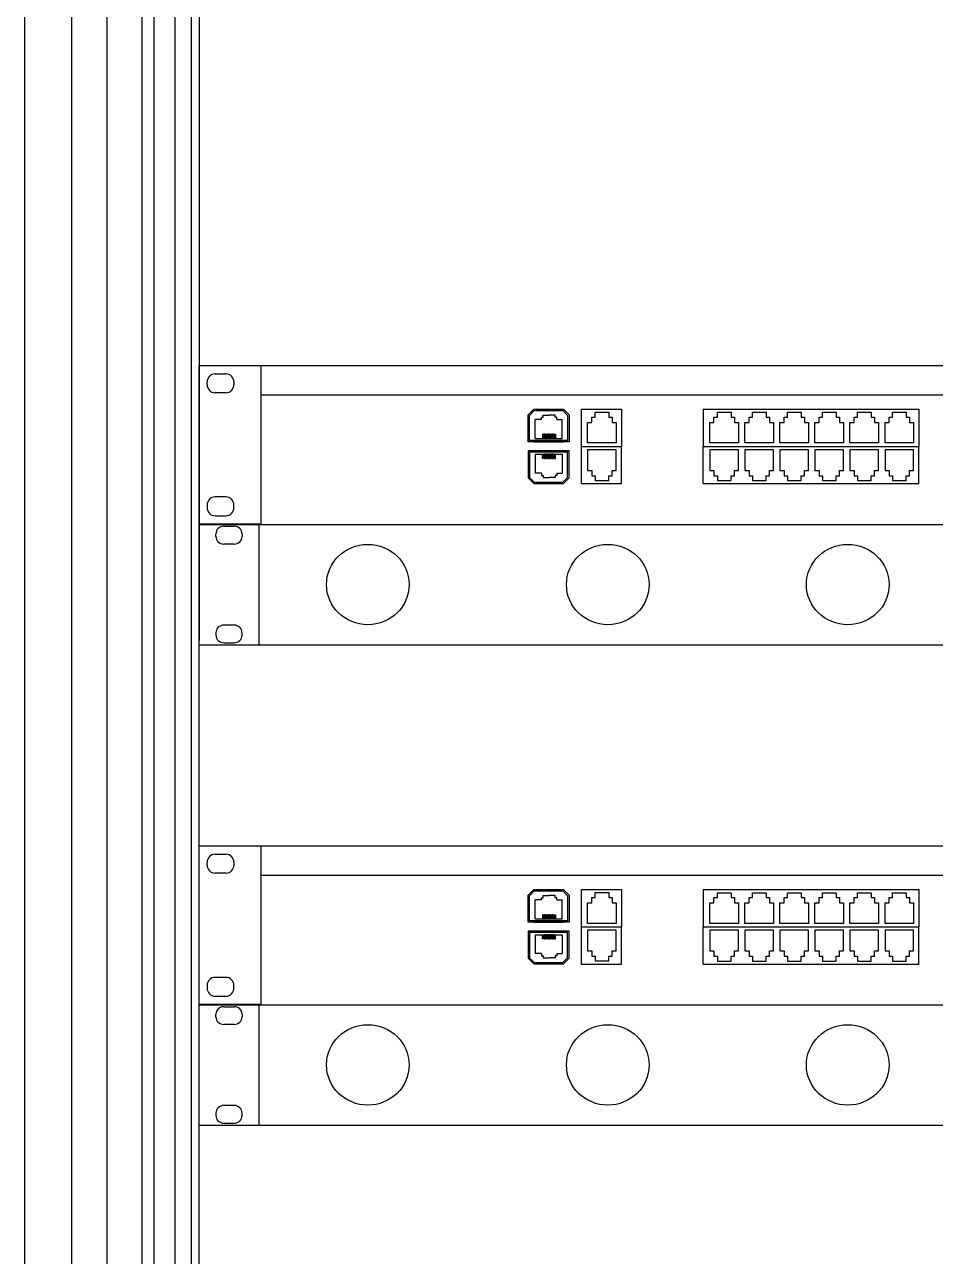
# Model space of a CAD drawing. Header units: millimetres. Extents: x 0 to 84100, y 0 to 59400.
# Drawn here: x 34274.7 to 34584.6, y 23830.9 to 24250.1 of the extents above; entities that cross this region are included whole.
import ezdxf

# ---------------------------------------------------------------- set-up
doc = ezdxf.new("R2010")
doc.units = ezdxf.units.MM
doc.header["$LTSCALE"] = 1000
doc.layers.add('SYM', color=3, linetype='Continuous')

# ---------------------------------------------------------------- blocks, each defined once
blk = doc.blocks.new('ST071')
for points in [[(-86.1, 30.12), (-85.93, 30.12), (-85.93, 31.28), (-86.1, 31.28)], [(-85.72, 30.12), (-85.55, 30.12), (-85.55, 31.28), (-85.72, 31.28)], [(-85.33, 30.12), (-85.17, 30.12), (-85.17, 31.28), (-85.33, 31.28)], [(-84.95, 30.12), (-84.78, 30.12), (-84.78, 31.28), (-84.95, 31.28)], [(-84.57, 30.12), (-84.4, 30.12), (-84.4, 31.28), (-84.57, 31.28)], [(-84.18, 30.12), (-84.02, 30.12), (-84.02, 31.28), (-84.18, 31.28)], [(-83.8, 30.12), (-83.63, 30.12), (-83.63, 31.28), (-83.8, 31.28)], [(-83.42, 30.12), (-83.25, 30.12), (-83.25, 31.28), (-83.42, 31.28)], [(-86.1, 25.6), (-85.93, 25.6), (-85.93, 24.44), (-86.1, 24.44)], [(-85.72, 25.6), (-85.55, 25.6), (-85.55, 24.44), (-85.72, 24.44)], [(-85.33, 25.6), (-85.17, 25.6), (-85.17, 24.44), (-85.33, 24.44)], [(-84.95, 25.6), (-84.78, 25.6), (-84.78, 24.44), (-84.95, 24.44)], [(-84.57, 25.6), (-84.4, 25.6), (-84.4, 24.44), (-84.57, 24.44)], [(-84.18, 25.6), (-84.02, 25.6), (-84.02, 24.44), (-84.18, 24.44)], [(-83.8, 25.6), (-83.63, 25.6), (-83.63, 24.44), (-83.8, 24.44)], [(-83.42, 25.6), (-83.25, 25.6), (-83.25, 24.44), (-83.42, 24.44)], [(-86.1, -106.14), (-85.93, -106.14), (-85.93, -104.98), (-86.1, -104.98)], [(-85.72, -106.14), (-85.55, -106.14), (-85.55, -104.98), (-85.72, -104.98)], [(-85.33, -106.14), (-85.17, -106.14), (-85.17, -104.98), (-85.33, -104.98)], [(-84.95, -106.14), (-84.78, -106.14), (-84.78, -104.98), (-84.95, -104.98)], [(-84.57, -106.14), (-84.4, -106.14), (-84.4, -104.98), (-84.57, -104.98)], [(-84.18, -106.14), (-84.02, -106.14), (-84.02, -104.98), (-84.18, -104.98)], [(-83.8, -106.14), (-83.63, -106.14), (-83.63, -104.98), (-83.8, -104.98)], [(-83.42, -106.14), (-83.25, -106.14), (-83.25, -104.98), (-83.42, -104.98)], [(-86.1, -110.65), (-85.93, -110.65), (-85.93, -111.81), (-86.1, -111.81)], [(-85.72, -110.65), (-85.55, -110.65), (-85.55, -111.81), (-85.72, -111.81)], [(-85.33, -110.65), (-85.17, -110.65), (-85.17, -111.81), (-85.33, -111.81)], [(-84.95, -110.65), (-84.78, -110.65), (-84.78, -111.81), (-84.95, -111.81)], [(-84.57, -110.65), (-84.4, -110.65), (-84.4, -111.81), (-84.57, -111.81)], [(-84.18, -110.65), (-84.02, -110.65), (-84.02, -111.81), (-84.18, -111.81)], [(-83.8, -110.65), (-83.63, -110.65), (-83.63, -111.81), (-83.8, -111.81)], [(-83.42, -110.65), (-83.25, -110.65), (-83.25, -111.81), (-83.42, -111.81)]]:
    blk.add_hatch(color=256).paths.add_polyline_path(points)
for p, q in [((-233.43, 495.16), (-233.43, -421.96)), ((-220.12, 495.16), (-220.12, -421.96)), ((-200.15, 495.16), (-200.15, -421.96)), ((-183.89, 495.05), (-184.02, -409.31)), ((-210.14, 461.89), (-210.14, -421.96)), ((-196.83, 449.24), (-196.83, -409.31)), ((-190.84, 449.24), (-190.84, -409.31)), ((-186.18, 449.24), (-186.18, -409.31)), ((-166.45, 50.7), (-183.98, 50.7)), ((-183.98, 50.7), (-183.98, 5.9)), ((166.5, 50.7), (-166.45, 50.7)), ((-166.45, 50.7), (-166.45, 5.74)), ((-181.69, 45.36), (-181.69, 46.12)), ((-179.4, 48.41), (-176.36, 48.41)), ((-174.07, 46.12), (-174.07, 45.36)), ((-176.36, 43.08), (-179.4, 43.08)), ((-166.47, 42.5, 161.01), (166.52, 42.5, 161.01)), ((-89.05, 38.4), (-90.6, 36.81)), ((-90.6, 29.14), (-90.6, 36.81)), ((-88.88, 38.01), (-90.21, 36.65)), ((-90.21, 29.53), (-90.21, 36.65)), ((-89.05, 38.4), (-80.59, 38.4)), ((-88.88, 38.01), (-80.76, 38.01)), ((-86.83, 35.48), (-88.65, 35.48)), ((-88.65, 30.12), (-88.65, 35.48)), ((-86.83, 35.48), (-86.83, 36.1)), ((-86.83, 36.1), (-86.37, 36.1)), ((-86.37, 36.1), (-86.37, 36.71)), ((-86.37, 36.71), (-84.68, 36.71)), ((-82.98, 36.71), (-84.68, 36.71)), ((-82.98, 36.1), (-82.98, 36.71)), ((-82.52, 36.1), (-82.98, 36.1)), ((-82.52, 35.48), (-82.52, 36.1)), ((-82.52, 35.48), (-80.99, 35.48)), ((-80.99, 30.12), (-80.99, 35.48)), ((-80.76, 38.01), (-79.43, 36.65)), ((-80.59, 38.4), (-79.04, 36.81)), ((-79.43, 36.65), (-79.43, 29.53)), ((-79.04, 36.81), (-79.04, 29.14)), ((-75.53, 38.39), (-64.15, 38.39)), ((-75.53, 17.29), (-75.53, 38.39)), ((-72.6, 36.18), (-71.63, 36.18)), ((-72.6, 34.63), (-72.6, 36.18)), ((-71.63, 36.18), (-71.63, 37.53)), ((-71.63, 37.53), (-67.77, 37.53)), ((-67.77, 37.53), (-67.77, 36.18)), ((-67.77, 36.18), (-66.8, 36.18)), ((-66.8, 36.18), (-66.8, 34.63)), ((-64.15, 38.39), (-64.15, 27.84)), ((-41, 38.38), (20.19, 38.38)), ((-41, 38.38), (-41, 27.84)), ((-37.93, 34.63), (-37.93, 36.17)), ((-37.93, 36.17), (-36.96, 36.17)), ((-36.96, 37.53), (-33.09, 37.53)), ((-36.96, 36.17), (-36.96, 37.53)), ((-33.09, 37.53), (-33.09, 36.17)), ((-33.09, 36.17), (-32.12, 36.17)), ((-32.12, 36.17), (-32.12, 34.63)), ((-27.99, 36.17), (-27.02, 36.17)), ((-27.99, 34.63), (-27.99, 36.17)), ((-27.02, 36.17), (-27.02, 37.53)), ((-27.02, 37.53), (-23.16, 37.53)), ((-23.16, 37.53), (-23.16, 36.17)), ((-23.16, 36.17), (-22.19, 36.17)), ((-22.19, 36.17), (-22.19, 34.63)), ((-18.06, 34.63), (-18.06, 36.17)), ((-18.06, 36.17), (-17.09, 36.17)), ((-17.09, 37.53), (-13.22, 37.53)), ((-17.09, 36.17), (-17.09, 37.53)), ((-13.22, 37.53), (-13.22, 36.17)), ((-13.22, 36.17), (-12.26, 36.17)), ((-12.26, 36.17), (-12.26, 34.63)), ((-8.12, 34.63), (-8.12, 36.17)), ((-8.12, 36.17), (-7.16, 36.17)), ((-7.16, 37.53), (-3.29, 37.53)), ((-7.16, 36.17), (-7.16, 37.53)), ((-3.29, 37.53), (-3.29, 36.17)), ((-3.29, 36.17), (-2.32, 36.17)), ((-2.32, 36.17), (-2.32, 34.63)), ((1.81, 34.63), (1.81, 36.17)), ((1.81, 36.17), (2.78, 36.17)), ((2.78, 36.17), (2.78, 37.53)), ((2.78, 37.53), (6.65, 37.53)), ((6.65, 37.53), (6.65, 36.17)), ((6.65, 36.17), (7.61, 36.17)), ((7.61, 36.17), (7.61, 34.63)), ((11.75, 36.17), (12.71, 36.17)), ((11.75, 34.63), (11.75, 36.17)), ((12.71, 36.17), (12.71, 37.53)), ((12.71, 37.53), (16.58, 37.53)), ((16.58, 37.53), (16.58, 36.17)), ((16.58, 36.17), (17.55, 36.17)), ((17.55, 36.17), (17.55, 34.63)), ((20.19, 38.38), (20.19, 27.84)), ((-73.76, 28.83), (-73.76, 34.63)), ((-73.76, 34.63), (-72.6, 34.63)), ((-66.8, 34.63), (-65.64, 34.63)), ((-65.64, 34.63), (-65.64, 28.83)), ((-39.09, 28.82), (-39.09, 34.63)), ((-39.09, 34.63), (-37.93, 34.63)), ((-32.12, 34.63), (-30.96, 34.63)), ((-30.96, 34.63), (-30.96, 28.82)), ((-29.15, 34.63), (-27.99, 34.63)), ((-29.15, 28.82), (-29.15, 34.63)), ((-22.19, 34.63), (-21.03, 34.63)), ((-21.03, 34.63), (-21.03, 28.82)), ((-19.22, 34.63), (-18.06, 34.63)), ((-19.22, 28.82), (-19.22, 34.63)), ((-12.26, 34.63), (-11.1, 34.63)), ((-11.1, 34.63), (-11.1, 28.82)), ((-9.28, 28.82), (-9.28, 34.63)), ((-9.28, 34.63), (-8.12, 34.63)), ((-2.32, 34.63), (-1.16, 34.63)), ((-1.16, 34.63), (-1.16, 28.82)), ((0.65, 34.63), (1.81, 34.63)), ((0.65, 28.82), (0.65, 34.63)), ((7.61, 34.63), (8.77, 34.63)), ((8.77, 34.63), (8.77, 28.82)), ((10.59, 28.82), (10.59, 34.63)), ((10.59, 34.63), (11.75, 34.63)), ((17.55, 34.63), (18.71, 34.63)), ((18.71, 34.63), (18.71, 28.82)), ((-79.04, 29.14), (-90.6, 29.14)), ((-79.43, 29.53), (-90.21, 29.53)), ((-89.05, 29.14), (-80.59, 29.14)), ((-88.65, 30.12), (-80.99, 30.12)), ((-86.51, 31.28), (-86.51, 30.12)), ((-86.29, 31.28), (-86.51, 31.28)), ((-86.51, 30.12), (-82.84, 30.12)), ((-86.29, 31.28), (-86.29, 30.34)), ((-86.13, 31.28), (-86.13, 30.34)), ((-85.91, 31.28), (-86.13, 31.28)), ((-86.1, 31.28), (-85.93, 31.28)), ((-86.1, 30.12), (-86.1, 31.28)), ((-85.93, 30.12), (-86.1, 30.12)), ((-85.93, 31.28), (-85.93, 30.12)), ((-85.91, 31.28), (-85.91, 30.34)), ((-85.75, 31.28), (-85.75, 30.34)), ((-85.52, 31.28), (-85.75, 31.28)), ((-85.72, 31.28), (-85.55, 31.28)), ((-85.72, 30.12), (-85.72, 31.28)), ((-85.55, 30.12), (-85.72, 30.12)), ((-85.55, 31.28), (-85.55, 30.12)), ((-85.52, 31.28), (-85.52, 30.34)), ((-85.36, 31.28), (-85.36, 30.34)), ((-85.14, 31.28), (-85.36, 31.28)), ((-85.33, 31.28), (-85.17, 31.28)), ((-85.33, 30.12), (-85.33, 31.28)), ((-85.17, 30.12), (-85.33, 30.12)), ((-85.17, 31.28), (-85.17, 30.12)), ((-85.14, 31.28), (-85.14, 30.34)), ((-84.98, 31.28), (-84.98, 30.34)), ((-84.75, 31.28), (-84.98, 31.28)), ((-84.95, 31.28), (-84.78, 31.28)), ((-84.95, 30.12), (-84.95, 31.28)), ((-84.78, 30.12), (-84.95, 30.12)), ((-84.78, 31.28), (-84.78, 30.12)), ((-84.75, 31.28), (-84.75, 30.34)), ((-84.6, 31.28), (-84.6, 30.34)), ((-84.37, 31.28), (-84.6, 31.28)), ((-84.57, 31.28), (-84.4, 31.28)), ((-84.57, 30.12), (-84.57, 31.28)), ((-84.4, 30.12), (-84.57, 30.12)), ((-84.4, 31.28), (-84.4, 30.12)), ((-84.37, 31.28), (-84.37, 30.34)), ((-84.21, 31.28), (-84.21, 30.34)), ((-83.99, 31.28), (-84.21, 31.28)), ((-84.18, 31.28), (-84.02, 31.28)), ((-84.18, 30.12), (-84.18, 31.28)), ((-84.02, 30.12), (-84.18, 30.12)), ((-84.02, 31.28), (-84.02, 30.12)), ((-83.99, 31.28), (-83.99, 30.34)), ((-83.83, 31.28), (-83.83, 30.34)), ((-83.6, 31.28), (-83.83, 31.28)), ((-83.8, 31.28), (-83.63, 31.28)), ((-83.8, 30.12), (-83.8, 31.28)), ((-83.63, 30.12), (-83.8, 30.12)), ((-83.63, 31.28), (-83.63, 30.12)), ((-83.6, 31.28), (-83.6, 30.34)), ((-83.44, 31.28), (-83.44, 30.34)), ((-83.22, 31.28), (-83.44, 31.28)), ((-83.42, 31.28), (-83.25, 31.28)), ((-83.42, 30.12), (-83.42, 31.28)), ((-83.25, 30.12), (-83.42, 30.12)), ((-83.25, 31.28), (-83.25, 30.12)), ((-83.22, 31.28), (-83.22, 30.34)), ((-83.06, 31.28), (-83.06, 30.34)), ((-83.06, 31.28), (-82.84, 31.28)), ((-82.84, 31.28), (-82.84, 30.12)), ((-65.64, 28.83), (-73.76, 28.83)), ((-30.96, 28.82), (-39.09, 28.82)), ((-21.03, 28.82), (-29.15, 28.82)), ((-11.1, 28.82), (-19.22, 28.82)), ((-1.16, 28.82), (-9.28, 28.82)), ((8.77, 28.82), (0.65, 28.82)), ((18.71, 28.82), (10.59, 28.82)), ((-79.04, 26.57), (-90.6, 26.57)), ((-90.6, 26.57), (-90.6, 18.91)), ((-79.43, 26.18), (-90.21, 26.18)), ((-90.21, 26.18), (-90.21, 19.07)), ((-88.65, 25.6), (-80.99, 25.6)), ((-88.65, 25.6), (-88.65, 20.24)), ((-86.51, 24.44), (-86.51, 25.6)), ((-86.51, 25.6), (-82.84, 25.6)), ((-86.29, 24.44), (-86.29, 25.38)), ((-86.13, 24.44), (-86.13, 25.38)), ((-85.93, 25.6), (-86.1, 25.6)), ((-86.1, 25.6), (-86.1, 24.44)), ((-85.93, 24.44), (-85.93, 25.6)), ((-85.91, 24.44), (-85.91, 25.38)), ((-85.75, 24.44), (-85.75, 25.38)), ((-85.55, 25.6), (-85.72, 25.6)), ((-85.72, 25.6), (-85.72, 24.44)), ((-85.55, 24.44), (-85.55, 25.6)), ((-85.52, 24.44), (-85.52, 25.38)), ((-85.36, 24.44), (-85.36, 25.38)), ((-85.17, 25.6), (-85.33, 25.6)), ((-85.33, 25.6), (-85.33, 24.44)), ((-85.17, 24.44), (-85.17, 25.6)), ((-85.14, 24.44), (-85.14, 25.38)), ((-84.98, 24.44), (-84.98, 25.38)), ((-84.78, 25.6), (-84.95, 25.6)), ((-84.95, 25.6), (-84.95, 24.44)), ((-84.78, 24.44), (-84.78, 25.6)), ((-84.75, 24.44), (-84.75, 25.38)), ((-84.6, 24.44), (-84.6, 25.38)), ((-84.4, 25.6), (-84.57, 25.6)), ((-84.57, 25.6), (-84.57, 24.44)), ((-84.4, 24.44), (-84.4, 25.6)), ((-84.37, 24.44), (-84.37, 25.38)), ((-84.21, 24.44), (-84.21, 25.38)), ((-84.02, 25.6), (-84.18, 25.6)), ((-84.18, 25.6), (-84.18, 24.44)), ((-84.02, 24.44), (-84.02, 25.6)), ((-83.99, 24.44), (-83.99, 25.38)), ((-83.83, 24.44), (-83.83, 25.38)), ((-83.63, 25.6), (-83.8, 25.6)), ((-83.8, 25.6), (-83.8, 24.44)), ((-83.63, 24.44), (-83.63, 25.6)), ((-83.6, 24.44), (-83.6, 25.38)), ((-83.44, 24.44), (-83.44, 25.38)), ((-83.25, 25.6), (-83.42, 25.6)), ((-83.42, 25.6), (-83.42, 24.44)), ((-83.25, 24.44), (-83.25, 25.6)), ((-83.22, 24.44), (-83.22, 25.38)), ((-83.06, 24.44), (-83.06, 25.38)), ((-82.84, 24.44), (-82.84, 25.6)), ((-80.99, 25.6), (-80.99, 20.24)), ((-79.43, 19.07), (-79.43, 26.18)), ((-79.04, 18.91), (-79.04, 26.57)), ((-75.53, 27.84), (-64.15, 27.84)), ((-65.64, 26.86), (-73.76, 26.86)), ((-73.76, 26.86), (-73.76, 21.05)), ((-65.64, 21.05), (-65.64, 26.86)), ((-64.15, 17.29), (-64.15, 27.84)), ((-41, 27.84), (20.19, 27.84)), ((-41, 17.29), (-41, 27.84)), ((-41, 27.84), (20.19, 27.84)), ((-30.96, 26.85), (-39.09, 26.85)), ((-39.09, 26.85), (-39.09, 21.05)), ((-30.96, 21.05), (-30.96, 26.85)), ((-21.03, 26.85), (-29.15, 26.85)), ((-29.15, 26.85), (-29.15, 21.05)), ((-21.03, 21.05), (-21.03, 26.85)), ((-11.1, 26.85), (-19.22, 26.85)), ((-19.22, 26.85), (-19.22, 21.05)), ((-11.1, 21.05), (-11.1, 26.85)), ((-1.16, 26.85), (-9.28, 26.85)), ((-9.28, 26.85), (-9.28, 21.05)), ((-1.16, 21.05), (-1.16, 26.85)), ((8.77, 26.85), (0.65, 26.85)), ((0.65, 26.85), (0.65, 21.05)), ((8.77, 21.05), (8.77, 26.85)), ((18.71, 26.85), (10.59, 26.85)), ((10.59, 26.85), (10.59, 21.05)), ((18.71, 21.05), (18.71, 26.85)), ((20.19, 17.29), (20.19, 27.84)), ((-86.29, 24.44), (-86.51, 24.44)), ((-85.91, 24.44), (-86.13, 24.44)), ((-86.1, 24.44), (-85.93, 24.44)), ((-85.52, 24.44), (-85.75, 24.44)), ((-85.72, 24.44), (-85.55, 24.44)), ((-85.14, 24.44), (-85.36, 24.44)), ((-85.33, 24.44), (-85.17, 24.44)), ((-84.75, 24.44), (-84.98, 24.44)), ((-84.95, 24.44), (-84.78, 24.44)), ((-84.37, 24.44), (-84.6, 24.44)), ((-84.57, 24.44), (-84.4, 24.44)), ((-83.99, 24.44), (-84.21, 24.44)), ((-84.18, 24.44), (-84.02, 24.44)), ((-83.6, 24.44), (-83.83, 24.44)), ((-83.8, 24.44), (-83.63, 24.44)), ((-83.22, 24.44), (-83.44, 24.44)), ((-83.42, 24.44), (-83.25, 24.44)), ((-83.06, 24.44), (-82.84, 24.44)), ((-73.76, 21.05), (-72.6, 21.05)), ((-72.6, 21.05), (-72.6, 19.5)), ((-66.8, 19.5), (-66.8, 21.05)), ((-66.8, 21.05), (-65.64, 21.05)), ((-39.09, 21.05), (-37.93, 21.05)), ((-37.93, 21.05), (-37.93, 19.5)), ((-32.12, 21.05), (-30.96, 21.05)), ((-32.12, 19.5), (-32.12, 21.05)), ((-29.15, 21.05), (-27.99, 21.05)), ((-27.99, 21.05), (-27.99, 19.5)), ((-22.19, 19.5), (-22.19, 21.05)), ((-22.19, 21.05), (-21.03, 21.05)), ((-19.22, 21.05), (-18.06, 21.05)), ((-18.06, 21.05), (-18.06, 19.5)), ((-12.26, 19.5), (-12.26, 21.05)), ((-12.26, 21.05), (-11.1, 21.05)), ((-9.28, 21.05), (-8.12, 21.05)), ((-8.12, 21.05), (-8.12, 19.5)), ((-2.32, 21.05), (-1.16, 21.05)), ((-2.32, 19.5), (-2.32, 21.05)), ((0.65, 21.05), (1.81, 21.05)), ((1.81, 21.05), (1.81, 19.5)), ((7.61, 19.5), (7.61, 21.05)), ((7.61, 21.05), (8.77, 21.05)), ((10.59, 21.05), (11.75, 21.05)), ((11.75, 21.05), (11.75, 19.5)), ((17.55, 19.5), (17.55, 21.05)), ((17.55, 21.05), (18.71, 21.05)), ((-89.05, 17.32), (-90.6, 18.91)), ((-88.88, 17.71), (-90.21, 19.07)), ((-88.88, 17.71), (-80.76, 17.71)), ((-86.83, 20.24), (-88.65, 20.24)), ((-86.83, 20.24), (-86.83, 19.62)), ((-86.83, 19.62), (-86.37, 19.62)), ((-86.37, 19.62), (-86.37, 19.01)), ((-86.37, 19.01), (-84.68, 19.01)), ((-82.98, 19.01), (-84.68, 19.01)), ((-82.98, 19.62), (-82.98, 19.01)), ((-82.52, 19.62), (-82.98, 19.62)), ((-82.52, 20.24), (-82.52, 19.62)), ((-82.52, 20.24), (-80.99, 20.24)), ((-80.76, 17.71), (-79.43, 19.07)), ((-80.59, 17.32), (-79.04, 18.91)), ((-72.6, 19.5), (-71.63, 19.5)), ((-71.63, 19.5), (-71.63, 18.15)), ((-71.63, 18.15), (-67.77, 18.15)), ((-67.77, 19.5), (-66.8, 19.5)), ((-67.77, 18.15), (-67.77, 19.5)), ((-37.93, 19.5), (-36.96, 19.5)), ((-36.96, 19.5), (-36.96, 18.15)), ((-36.96, 18.15), (-33.09, 18.15)), ((-33.09, 18.15), (-33.09, 19.5)), ((-33.09, 19.5), (-32.12, 19.5)), ((-27.99, 19.5), (-27.02, 19.5)), ((-27.02, 19.5), (-27.02, 18.15)), ((-27.02, 18.15), (-23.16, 18.15)), ((-23.16, 18.15), (-23.16, 19.5)), ((-23.16, 19.5), (-22.19, 19.5)), ((-18.06, 19.5), (-17.09, 19.5)), ((-17.09, 19.5), (-17.09, 18.15)), ((-17.09, 18.15), (-13.22, 18.15)), ((-13.22, 18.15), (-13.22, 19.5)), ((-13.22, 19.5), (-12.26, 19.5)), ((-8.12, 19.5), (-7.16, 19.5)), ((-7.16, 19.5), (-7.16, 18.15)), ((-7.16, 18.15), (-3.29, 18.15)), ((-3.29, 18.15), (-3.29, 19.5)), ((-3.29, 19.5), (-2.32, 19.5)), ((1.81, 19.5), (2.78, 19.5)), ((2.78, 19.5), (2.78, 18.15)), ((2.78, 18.15), (6.65, 18.15)), ((6.65, 19.5), (7.61, 19.5)), ((6.65, 18.15), (6.65, 19.5)), ((11.75, 19.5), (12.71, 19.5)), ((12.71, 19.5), (12.71, 18.15)), ((12.71, 18.15), (16.58, 18.15)), ((16.58, 19.5), (17.55, 19.5)), ((16.58, 18.15), (16.58, 19.5)), ((-89.05, 17.32), (-80.59, 17.32)), ((-75.53, 17.29), (-64.15, 17.29)), ((-41, 17.29), (20.19, 17.29)), ((-181.69, 11.23), (-181.69, 10.47)), ((-176.36, 13.51), (-179.4, 13.51)), ((-174.07, 10.47), (-174.07, 11.23)), ((-179.4, 8.18), (-176.36, 8.18)), ((-184.02, 5.74), (183.98, 5.74)), ((-184.02, 5.74), (-184.02, -28.41)), ((-183.98, 5.9), (-166.45, 5.9)), ((-176.96, 5.19), (-174, 5.19)), ((-167.01, 5.74), (-167.01, -28.41)), ((-166.45, 5.74), (166.5, 5.74)), ((-179.17, 2.31), (-179.17, 3.03)), ((-174, 0.16), (-176.96, 0.16)), ((-171.78, 3.03), (-171.78, 2.31)), ((-174, -22.83), (-176.96, -22.83)), ((-179.17, -24.99), (-179.17, -25.7)), ((-176.96, -27.86), (-174, -27.86)), ((-171.78, -25.7), (-171.78, -24.99)), ((-184.02, -28.41), (183.98, -28.41)), ((-166.45, -85.56), (-183.98, -85.56)), ((-183.98, -85.56), (-183.98, -130.36)), ((166.5, -85.56), (-166.45, -85.56)), ((-166.45, -85.56), (-166.45, -130.51)), ((-181.69, -90.89), (-181.69, -90.13)), ((-179.4, -87.84), (-176.36, -87.84)), ((-174.07, -90.13), (-174.07, -90.89)), ((-176.36, -93.18), (-179.4, -93.18)), ((-166.47, -93.76, 161.01), (166.52, -93.76, 161.01)), ((-89.05, -97.85), (-90.6, -99.45)), ((-90.6, -107.11), (-90.6, -99.45)), ((-88.88, -98.24), (-90.21, -99.6)), ((-90.21, -106.72), (-90.21, -99.6)), ((-89.05, -97.85), (-80.59, -97.85)), ((-88.88, -98.24), (-80.76, -98.24)), ((-86.83, -100.77), (-88.65, -100.77)), ((-88.65, -106.14), (-88.65, -100.77)), ((-86.83, -100.77), (-86.83, -100.16)), ((-86.83, -100.16), (-86.37, -100.16)), ((-86.37, -100.16), (-86.37, -99.55)), ((-86.37, -99.55), (-84.68, -99.55)), ((-82.98, -99.55), (-84.68, -99.55)), ((-82.98, -100.16), (-82.98, -99.55)), ((-82.52, -100.16), (-82.98, -100.16)), ((-82.52, -100.77), (-82.52, -100.16)), ((-82.52, -100.77), (-80.99, -100.77)), ((-80.99, -106.14), (-80.99, -100.77)), ((-80.76, -98.24), (-79.43, -99.6)), ((-80.59, -97.85), (-79.04, -99.45)), ((-79.43, -99.6), (-79.43, -106.72)), ((-79.04, -99.45), (-79.04, -107.11)), ((-75.53, -97.87), (-64.15, -97.87)), ((-75.53, -118.96), (-75.53, -97.87)), ((-72.6, -100.08), (-71.63, -100.08)), ((-72.6, -101.62), (-72.6, -100.08)), ((-71.63, -100.08), (-71.63, -98.72)), ((-71.63, -98.72), (-67.77, -98.72)), ((-67.77, -98.72), (-67.77, -100.08)), ((-67.77, -100.08), (-66.8, -100.08)), ((-66.8, -100.08), (-66.8, -101.62)), ((-64.15, -97.87), (-64.15, -108.41)), ((-41, -97.87), (20.19, -97.87)), ((-41, -97.87), (-41, -108.42)), ((-37.93, -101.63), (-37.93, -100.08)), ((-37.93, -100.08), (-36.96, -100.08)), ((-36.96, -98.73), (-33.09, -98.73)), ((-36.96, -100.08), (-36.96, -98.73)), ((-33.09, -98.73), (-33.09, -100.08)), ((-33.09, -100.08), (-32.12, -100.08)), ((-32.12, -100.08), (-32.12, -101.63)), ((-27.99, -100.08), (-27.02, -100.08)), ((-27.99, -101.63), (-27.99, -100.08)), ((-27.02, -100.08), (-27.02, -98.73)), ((-27.02, -98.73), (-23.16, -98.73)), ((-23.16, -98.73), (-23.16, -100.08)), ((-23.16, -100.08), (-22.19, -100.08)), ((-22.19, -100.08), (-22.19, -101.63)), ((-18.06, -101.63), (-18.06, -100.08)), ((-18.06, -100.08), (-17.09, -100.08)), ((-17.09, -98.73), (-13.22, -98.73)), ((-17.09, -100.08), (-17.09, -98.73)), ((-13.22, -98.73), (-13.22, -100.08)), ((-13.22, -100.08), (-12.26, -100.08)), ((-12.26, -100.08), (-12.26, -101.63)), ((-8.12, -101.63), (-8.12, -100.08)), ((-8.12, -100.08), (-7.16, -100.08)), ((-7.16, -98.73), (-3.29, -98.73)), ((-7.16, -100.08), (-7.16, -98.73)), ((-3.29, -98.73), (-3.29, -100.08)), ((-3.29, -100.08), (-2.32, -100.08)), ((-2.32, -100.08), (-2.32, -101.63)), ((1.81, -101.63), (1.81, -100.08)), ((1.81, -100.08), (2.78, -100.08)), ((2.78, -100.08), (2.78, -98.73)), ((2.78, -98.73), (6.65, -98.73)), ((6.65, -98.73), (6.65, -100.08)), ((6.65, -100.08), (7.61, -100.08)), ((7.61, -100.08), (7.61, -101.63)), ((11.75, -100.08), (12.71, -100.08)), ((11.75, -101.63), (11.75, -100.08)), ((12.71, -100.08), (12.71, -98.73)), ((12.71, -98.73), (16.58, -98.73)), ((16.58, -98.73), (16.58, -100.08)), ((16.58, -100.08), (17.55, -100.08)), ((17.55, -100.08), (17.55, -101.63)), ((20.19, -97.87), (20.19, -108.42)), ((-73.76, -107.43), (-73.76, -101.62)), ((-73.76, -101.62), (-72.6, -101.62)), ((-66.8, -101.62), (-65.64, -101.62)), ((-65.64, -101.62), (-65.64, -107.43)), ((-39.09, -107.43), (-39.09, -101.63)), ((-39.09, -101.63), (-37.93, -101.63)), ((-32.12, -101.63), (-30.96, -101.63)), ((-30.96, -101.63), (-30.96, -107.43)), ((-29.15, -101.63), (-27.99, -101.63)), ((-29.15, -107.43), (-29.15, -101.63)), ((-22.19, -101.63), (-21.03, -101.63)), ((-21.03, -101.63), (-21.03, -107.43)), ((-19.22, -101.63), (-18.06, -101.63)), ((-19.22, -107.43), (-19.22, -101.63)), ((-12.26, -101.63), (-11.1, -101.63)), ((-11.1, -101.63), (-11.1, -107.43)), ((-9.28, -107.43), (-9.28, -101.63)), ((-9.28, -101.63), (-8.12, -101.63)), ((-2.32, -101.63), (-1.16, -101.63)), ((-1.16, -101.63), (-1.16, -107.43)), ((0.65, -101.63), (1.81, -101.63)), ((0.65, -107.43), (0.65, -101.63)), ((7.61, -101.63), (8.77, -101.63)), ((8.77, -101.63), (8.77, -107.43)), ((10.59, -107.43), (10.59, -101.63)), ((10.59, -101.63), (11.75, -101.63)), ((17.55, -101.63), (18.71, -101.63)), ((18.71, -101.63), (18.71, -107.43)), ((-79.04, -107.11), (-90.6, -107.11)), ((-79.43, -106.72), (-90.21, -106.72)), ((-89.05, -107.11), (-80.59, -107.11)), ((-88.65, -106.14), (-80.99, -106.14)), ((-86.51, -104.98), (-86.51, -106.14)), ((-86.29, -104.98), (-86.51, -104.98)), ((-86.51, -106.14), (-82.84, -106.14)), ((-86.29, -104.98), (-86.29, -105.91)), ((-86.13, -104.98), (-86.13, -105.91)), ((-85.91, -104.98), (-86.13, -104.98)), ((-86.1, -104.98), (-85.93, -104.98)), ((-86.1, -106.14), (-86.1, -104.98)), ((-85.93, -106.14), (-86.1, -106.14)), ((-85.93, -104.98), (-85.93, -106.14)), ((-85.91, -104.98), (-85.91, -105.91)), ((-85.75, -104.98), (-85.75, -105.91)), ((-85.52, -104.98), (-85.75, -104.98)), ((-85.72, -104.98), (-85.55, -104.98)), ((-85.72, -106.14), (-85.72, -104.98)), ((-85.55, -106.14), (-85.72, -106.14)), ((-85.55, -104.98), (-85.55, -106.14)), ((-85.52, -104.98), (-85.52, -105.91)), ((-85.36, -104.98), (-85.36, -105.91)), ((-85.14, -104.98), (-85.36, -104.98)), ((-85.33, -104.98), (-85.17, -104.98)), ((-85.33, -106.14), (-85.33, -104.98)), ((-85.17, -106.14), (-85.33, -106.14)), ((-85.17, -104.98), (-85.17, -106.14)), ((-85.14, -104.98), (-85.14, -105.91)), ((-84.98, -104.98), (-84.98, -105.91)), ((-84.75, -104.98), (-84.98, -104.98)), ((-84.95, -104.98), (-84.78, -104.98)), ((-84.95, -106.14), (-84.95, -104.98)), ((-84.78, -106.14), (-84.95, -106.14)), ((-84.78, -104.98), (-84.78, -106.14)), ((-84.75, -104.98), (-84.75, -105.91)), ((-84.6, -104.98), (-84.6, -105.91)), ((-84.37, -104.98), (-84.6, -104.98)), ((-84.57, -104.98), (-84.4, -104.98)), ((-84.57, -106.14), (-84.57, -104.98)), ((-84.4, -106.14), (-84.57, -106.14)), ((-84.4, -104.98), (-84.4, -106.14)), ((-84.37, -104.98), (-84.37, -105.91)), ((-84.21, -104.98), (-84.21, -105.91)), ((-83.99, -104.98), (-84.21, -104.98)), ((-84.18, -104.98), (-84.02, -104.98)), ((-84.18, -106.14), (-84.18, -104.98)), ((-84.02, -106.14), (-84.18, -106.14)), ((-84.02, -104.98), (-84.02, -106.14)), ((-83.99, -104.98), (-83.99, -105.91)), ((-83.83, -104.98), (-83.83, -105.91)), ((-83.6, -104.98), (-83.83, -104.98)), ((-83.8, -104.98), (-83.63, -104.98)), ((-83.8, -106.14), (-83.8, -104.98)), ((-83.63, -106.14), (-83.8, -106.14)), ((-83.63, -104.98), (-83.63, -106.14)), ((-83.6, -104.98), (-83.6, -105.91)), ((-83.44, -104.98), (-83.44, -105.91)), ((-83.22, -104.98), (-83.44, -104.98)), ((-83.42, -104.98), (-83.25, -104.98)), ((-83.42, -106.14), (-83.42, -104.98)), ((-83.25, -106.14), (-83.42, -106.14)), ((-83.25, -104.98), (-83.25, -106.14)), ((-83.22, -104.98), (-83.22, -105.91)), ((-83.06, -104.98), (-83.06, -105.91)), ((-83.06, -104.98), (-82.84, -104.98)), ((-82.84, -104.98), (-82.84, -106.14)), ((-65.64, -107.43), (-73.76, -107.43)), ((-30.96, -107.43), (-39.09, -107.43)), ((-21.03, -107.43), (-29.15, -107.43)), ((-11.1, -107.43), (-19.22, -107.43)), ((-1.16, -107.43), (-9.28, -107.43)), ((8.77, -107.43), (0.65, -107.43)), ((18.71, -107.43), (10.59, -107.43)), ((-79.04, -109.68), (-90.6, -109.68)), ((-90.6, -109.68), (-90.6, -117.34)), ((-79.43, -110.07), (-90.21, -110.07)), ((-90.21, -110.07), (-90.21, -117.18)), ((-88.65, -110.65), (-80.99, -110.65)), ((-88.65, -110.65), (-88.65, -116.02)), ((-86.51, -111.81), (-86.51, -110.65)), ((-86.51, -110.65), (-82.84, -110.65)), ((-86.29, -111.81), (-86.29, -110.88)), ((-86.13, -111.81), (-86.13, -110.88)), ((-85.93, -110.65), (-86.1, -110.65)), ((-86.1, -110.65), (-86.1, -111.81)), ((-85.93, -111.81), (-85.93, -110.65)), ((-85.91, -111.81), (-85.91, -110.88)), ((-85.75, -111.81), (-85.75, -110.88)), ((-85.55, -110.65), (-85.72, -110.65)), ((-85.72, -110.65), (-85.72, -111.81)), ((-85.55, -111.81), (-85.55, -110.65)), ((-85.52, -111.81), (-85.52, -110.88)), ((-85.36, -111.81), (-85.36, -110.88)), ((-85.17, -110.65), (-85.33, -110.65)), ((-85.33, -110.65), (-85.33, -111.81)), ((-85.17, -111.81), (-85.17, -110.65)), ((-85.14, -111.81), (-85.14, -110.88)), ((-84.98, -111.81), (-84.98, -110.88)), ((-84.78, -110.65), (-84.95, -110.65)), ((-84.95, -110.65), (-84.95, -111.81)), ((-84.78, -111.81), (-84.78, -110.65)), ((-84.75, -111.81), (-84.75, -110.88)), ((-84.6, -111.81), (-84.6, -110.88)), ((-84.4, -110.65), (-84.57, -110.65)), ((-84.57, -110.65), (-84.57, -111.81)), ((-84.4, -111.81), (-84.4, -110.65)), ((-84.37, -111.81), (-84.37, -110.88)), ((-84.21, -111.81), (-84.21, -110.88)), ((-84.02, -110.65), (-84.18, -110.65)), ((-84.18, -110.65), (-84.18, -111.81)), ((-84.02, -111.81), (-84.02, -110.65)), ((-83.99, -111.81), (-83.99, -110.88)), ((-83.83, -111.81), (-83.83, -110.88)), ((-83.63, -110.65), (-83.8, -110.65)), ((-83.8, -110.65), (-83.8, -111.81)), ((-83.63, -111.81), (-83.63, -110.65)), ((-83.6, -111.81), (-83.6, -110.88)), ((-83.44, -111.81), (-83.44, -110.88)), ((-83.25, -110.65), (-83.42, -110.65)), ((-83.42, -110.65), (-83.42, -111.81)), ((-83.25, -111.81), (-83.25, -110.65)), ((-83.22, -111.81), (-83.22, -110.88)), ((-83.06, -111.81), (-83.06, -110.88)), ((-82.84, -111.81), (-82.84, -110.65)), ((-80.99, -110.65), (-80.99, -116.02)), ((-79.43, -117.18), (-79.43, -110.07)), ((-79.04, -117.34), (-79.04, -109.68)), ((-75.53, -108.41), (-64.15, -108.41)), ((-65.64, -109.4), (-73.76, -109.4)), ((-73.76, -109.4), (-73.76, -115.2)), ((-65.64, -115.2), (-65.64, -109.4)), ((-64.15, -118.96), (-64.15, -108.41)), ((-41, -108.42), (20.19, -108.42)), ((-41, -118.96), (-41, -108.42)), ((-41, -108.42), (20.19, -108.42)), ((-30.96, -109.4), (-39.09, -109.4)), ((-39.09, -109.4), (-39.09, -115.21)), ((-30.96, -115.21), (-30.96, -109.4)), ((-21.03, -109.4), (-29.15, -109.4)), ((-29.15, -109.4), (-29.15, -115.21)), ((-21.03, -115.21), (-21.03, -109.4)), ((-11.1, -109.4), (-19.22, -109.4)), ((-19.22, -109.4), (-19.22, -115.21)), ((-11.1, -115.21), (-11.1, -109.4)), ((-1.16, -109.4), (-9.28, -109.4)), ((-9.28, -109.4), (-9.28, -115.21)), ((-1.16, -115.21), (-1.16, -109.4)), ((8.77, -109.4), (0.65, -109.4)), ((0.65, -109.4), (0.65, -115.21)), ((8.77, -115.21), (8.77, -109.4)), ((18.71, -109.4), (10.59, -109.4)), ((10.59, -109.4), (10.59, -115.21)), ((18.71, -115.21), (18.71, -109.4)), ((20.19, -118.96), (20.19, -108.42)), ((-86.29, -111.81), (-86.51, -111.81)), ((-85.91, -111.81), (-86.13, -111.81)), ((-86.1, -111.81), (-85.93, -111.81)), ((-85.52, -111.81), (-85.75, -111.81)), ((-85.72, -111.81), (-85.55, -111.81)), ((-85.14, -111.81), (-85.36, -111.81)), ((-85.33, -111.81), (-85.17, -111.81)), ((-84.75, -111.81), (-84.98, -111.81)), ((-84.95, -111.81), (-84.78, -111.81)), ((-84.37, -111.81), (-84.6, -111.81)), ((-84.57, -111.81), (-84.4, -111.81)), ((-83.99, -111.81), (-84.21, -111.81)), ((-84.18, -111.81), (-84.02, -111.81)), ((-83.6, -111.81), (-83.83, -111.81)), ((-83.8, -111.81), (-83.63, -111.81)), ((-83.22, -111.81), (-83.44, -111.81)), ((-83.42, -111.81), (-83.25, -111.81)), ((-83.06, -111.81), (-82.84, -111.81)), ((-73.76, -115.2), (-72.6, -115.2)), ((-72.6, -115.2), (-72.6, -116.75)), ((-66.8, -116.75), (-66.8, -115.2)), ((-66.8, -115.2), (-65.64, -115.2)), ((-39.09, -115.21), (-37.93, -115.21)), ((-37.93, -115.21), (-37.93, -116.75)), ((-32.12, -115.21), (-30.96, -115.21)), ((-32.12, -116.75), (-32.12, -115.21)), ((-29.15, -115.21), (-27.99, -115.21)), ((-27.99, -115.21), (-27.99, -116.75)), ((-22.19, -116.75), (-22.19, -115.21)), ((-22.19, -115.21), (-21.03, -115.21)), ((-19.22, -115.21), (-18.06, -115.21)), ((-18.06, -115.21), (-18.06, -116.75)), ((-12.26, -116.75), (-12.26, -115.21)), ((-12.26, -115.21), (-11.1, -115.21)), ((-9.28, -115.21), (-8.12, -115.21)), ((-8.12, -115.21), (-8.12, -116.75)), ((-2.32, -115.21), (-1.16, -115.21)), ((-2.32, -116.75), (-2.32, -115.21)), ((0.65, -115.21), (1.81, -115.21)), ((1.81, -115.21), (1.81, -116.75)), ((7.61, -116.75), (7.61, -115.21)), ((7.61, -115.21), (8.77, -115.21)), ((10.59, -115.21), (11.75, -115.21)), ((11.75, -115.21), (11.75, -116.75)), ((17.55, -116.75), (17.55, -115.21)), ((17.55, -115.21), (18.71, -115.21)), ((-89.05, -118.94), (-90.6, -117.34)), ((-88.88, -118.55), (-90.21, -117.18)), ((-88.88, -118.55), (-80.76, -118.55)), ((-86.83, -116.02), (-88.65, -116.02)), ((-86.83, -116.02), (-86.83, -116.63)), ((-86.83, -116.63), (-86.37, -116.63)), ((-86.37, -116.63), (-86.37, -117.24)), ((-86.37, -117.24), (-84.68, -117.24)), ((-82.98, -117.24), (-84.68, -117.24)), ((-82.98, -116.63), (-82.98, -117.24)), ((-82.52, -116.63), (-82.98, -116.63)), ((-82.52, -116.02), (-82.52, -116.63)), ((-82.52, -116.02), (-80.99, -116.02)), ((-80.76, -118.55), (-79.43, -117.18)), ((-80.59, -118.94), (-79.04, -117.34)), ((-72.6, -116.75), (-71.63, -116.75)), ((-71.63, -116.75), (-71.63, -118.1)), ((-71.63, -118.1), (-67.77, -118.1)), ((-67.77, -116.75), (-66.8, -116.75)), ((-67.77, -118.1), (-67.77, -116.75)), ((-37.93, -116.75), (-36.96, -116.75)), ((-36.96, -116.75), (-36.96, -118.11)), ((-36.96, -118.11), (-33.09, -118.11)), ((-33.09, -118.11), (-33.09, -116.75)), ((-33.09, -116.75), (-32.12, -116.75)), ((-27.99, -116.75), (-27.02, -116.75)), ((-27.02, -116.75), (-27.02, -118.11)), ((-27.02, -118.11), (-23.16, -118.11)), ((-23.16, -118.11), (-23.16, -116.75)), ((-23.16, -116.75), (-22.19, -116.75)), ((-18.06, -116.75), (-17.09, -116.75)), ((-17.09, -116.75), (-17.09, -118.11)), ((-17.09, -118.11), (-13.22, -118.11)), ((-13.22, -118.11), (-13.22, -116.75)), ((-13.22, -116.75), (-12.26, -116.75)), ((-8.12, -116.75), (-7.16, -116.75)), ((-7.16, -116.75), (-7.16, -118.11)), ((-7.16, -118.11), (-3.29, -118.11)), ((-3.29, -118.11), (-3.29, -116.75)), ((-3.29, -116.75), (-2.32, -116.75)), ((1.81, -116.75), (2.78, -116.75)), ((2.78, -116.75), (2.78, -118.11)), ((2.78, -118.11), (6.65, -118.11)), ((6.65, -116.75), (7.61, -116.75)), ((6.65, -118.11), (6.65, -116.75)), ((11.75, -116.75), (12.71, -116.75)), ((12.71, -116.75), (12.71, -118.11)), ((12.71, -118.11), (16.58, -118.11)), ((16.58, -116.75), (17.55, -116.75)), ((16.58, -118.11), (16.58, -116.75)), ((-89.05, -118.94), (-80.59, -118.94)), ((-75.53, -118.96), (-64.15, -118.96)), ((-41, -118.96), (20.19, -118.96)), ((-181.69, -125.03), (-181.69, -125.79)), ((-176.36, -122.74), (-179.4, -122.74)), ((-174.07, -125.79), (-174.07, -125.03)), ((-179.4, -128.07), (-176.36, -128.07)), ((-184.02, -130.51), (183.98, -130.51)), ((-184.02, -130.51), (-184.02, -164.67)), ((-183.98, -130.36), (-166.45, -130.36)), ((-176.96, -131.06), (-174, -131.06)), ((-167.01, -130.51), (-167.01, -164.67)), ((-166.45, -130.51), (166.5, -130.51)), ((-179.17, -133.94), (-179.17, -133.22)), ((-174, -136.1), (-176.96, -136.1)), ((-171.78, -133.22), (-171.78, -133.94)), ((-174, -159.08), (-176.96, -159.08)), ((-179.17, -161.24), (-179.17, -161.96)), ((-176.96, -164.12), (-174, -164.12)), ((-171.78, -161.96), (-171.78, -161.24)), ((-184.02, -164.67), (183.98, -164.67))]:
    blk.add_line(p, q)
for centre, start, end in [((-179.4, 46.12), 90, 180), ((-176.36, 46.12), 0, 90), ((-179.4, 45.36), 180, 270), ((-176.36, 45.36), 270, 0), ((-179.4, 11.23), 90, 180), ((-176.36, 11.23), 0, 90), ((-179.4, 10.47), 180, 270), ((-176.36, 10.47), 270, 0), ((-179.4, -90.13), 90, 180), ((-176.36, -90.13), 0, 90), ((-179.4, -90.89), 180, 270), ((-176.36, -90.89), 270, 0), ((-179.4, -125.03), 90, 180), ((-176.36, -125.03), 0, 90), ((-179.4, -125.79), 180, 270), ((-176.36, -125.79), 270, 0)]:
    blk.add_arc(centre, 2.29, start, end)
for centre, major_axis, start_param, end_param in [((-176.96, 3.03), (-2.22, 0), -1.570796, 0), ((-174, 3.03), (2.22, 0), 0, 1.570796), ((-176.96, 2.31), (2.22, 0), 3.141593, 4.712389), ((-174, 2.31), (-2.22, 0), 1.570796, 3.141593), ((-136.1, -11.34), (-11.72, 0), 3.141593, 9.424778), ((-176.96, -24.99), (-2.22, 0), -1.570796, 0), ((-174, -24.99), (2.22, 0), 0, 1.570796), ((-176.96, -25.7), (2.22, 0), 3.141593, 4.712389), ((-174, -25.7), (-2.22, 0), 1.570796, 3.141593), ((-176.96, -133.22), (-2.22, 0), -1.570796, 0), ((-174, -133.22), (2.22, 0), 0, 1.570796), ((-176.96, -133.94), (2.22, 0), 3.141593, 4.712389), ((-174, -133.94), (-2.22, 0), 1.570796, 3.141593), ((-136.1, -147.59), (-11.72, 0), 3.141593, 9.424778), ((-176.96, -161.24), (-2.22, 0), -1.570796, 0), ((-174, -161.24), (2.22, 0), 0, 1.570796), ((-176.96, -161.96), (2.22, 0), 3.141593, 4.712389), ((-174, -161.96), (-2.22, 0), 1.570796, 3.141593)]:
    blk.add_ellipse(centre, major_axis=major_axis, ratio=0.972973, start_param=start_param, end_param=end_param)
for centre in [(-68.04, -11.34), (0.02, -11.34), (-68.04, -147.59), (0.02, -147.59)]:
    blk.add_ellipse(centre, major_axis=(11.72, 0), ratio=0.972973)

msp = doc.modelspace()

# ---------------------------------------------------------------- block references
at = {"layer": 'SYM', "xscale": 1.2, "yscale": 1.2, "zscale": 1.2}
msp.add_blockref('ST071', (34554.77, 24073.17), dxfattribs=at)

doc.saveas('drawing.dxf')
